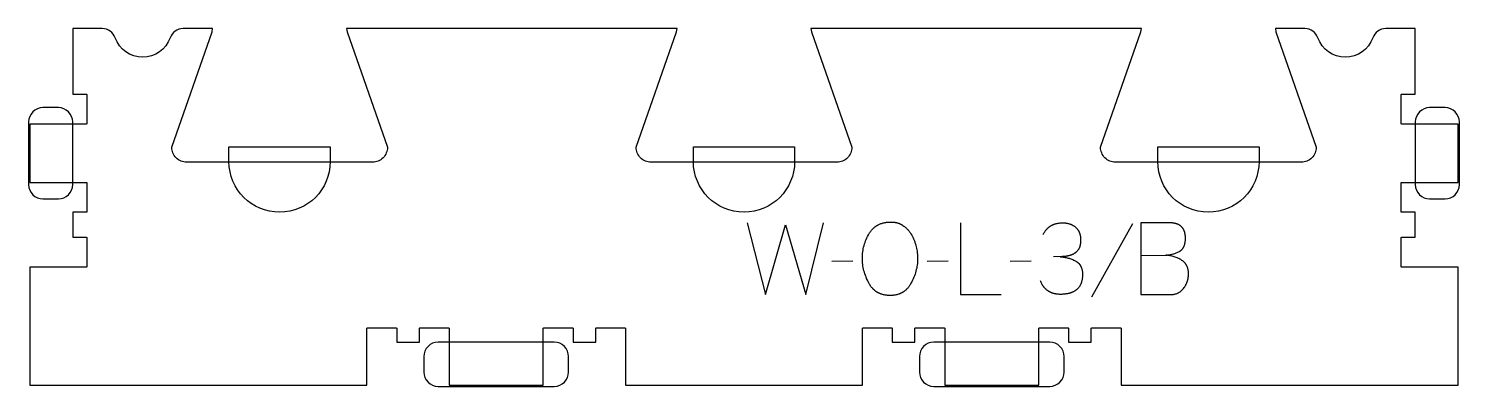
# Model space of a CAD drawing. Extents: x -300 to 300, y -69 to 81.
import ezdxf

# ---------------------------------------------------------------- set-up
doc = ezdxf.new("R2010")
doc.units = 0
for name, color, linetype in [('1_ANYTOOL_1MMDEEP_LABELS_S', 2, 'CONTINUOUS'), ('4_ANYTOOL_CUTTHROUGH_OUTSI', 5, 'CONTINUOUS'), ('5_ANYTOOL_HALF_MILL_9MM_IN', 3, 'CONTINUOUS')]:
    doc.layers.add(name, color=color, linetype=linetype)

msp = doc.modelspace()

# ---------------------------------------------------------------- linework, layer by layer
at = {"layer": '1_ANYTOOL_1MMDEEP_LABELS_S'}
for p, q in [((163.07, -0.47), (145.89, -31.24)), ((45.64, -16.11), (36.86, -16.2)), ((85.67, -16.11), (76.89, -16.2)), ((120.56, -16.11), (111.77, -16.2))]:
    msp.add_line(p, q, dxfattribs=at)
for points in [[(1.29, 0), (9, -30), (17.44, -0.9), (25.93, -30), (33.43, 0)], [(90.81, 0), (90.81, -30), (107.91, -30)], [(125.53, -4.93), (125.69, -4.63), (125.85, -4.33), (126.02, -4.05), (126.2, -3.77), (126.38, -3.51), (126.57, -3.25), (126.77, -3.01), (126.87, -2.89), (126.97, -2.77), (127.08, -2.66), (127.18, -2.55), (127.29, -2.44), (127.4, -2.33), (127.51, -2.22), (127.62, -2.12), (127.73, -2.02), (127.84, -1.93), (127.96, -1.83), (128.08, -1.74), (128.2, -1.65), (128.32, -1.56), (128.44, -1.47), (128.57, -1.39), (128.69, -1.31), (128.82, -1.23), (128.95, -1.16), (129.08, -1.08), (129.21, -1.01), (129.34, -0.94), (129.48, -0.88), (129.61, -0.81), (129.75, -0.75), (129.89, -0.69), (130.03, -0.64), (130.18, -0.58), (130.32, -0.53), (130.47, -0.48), (130.61, -0.43), (130.76, -0.39), (131.07, -0.31), (131.37, -0.24), (131.69, -0.17), (132.01, -0.12), (132.34, -0.08), (132.67, -0.04), (133.01, -0.02), (133.36, 0), (133.71, 0), (133.92, 0), (134.13, -0.01), (134.34, -0.02), (134.54, -0.03), (134.74, -0.05), (134.94, -0.07), (135.13, -0.09), (135.33, -0.12), (135.52, -0.15), (135.7, -0.18), (135.89, -0.22), (136.07, -0.27), (136.25, -0.31), (136.43, -0.36), (136.61, -0.41), (136.78, -0.47), (136.95, -0.53), (137.12, -0.6), (137.28, -0.66), (137.44, -0.74), (137.6, -0.81), (137.76, -0.89), (137.92, -0.97), (138.07, -1.06), (138.22, -1.15), (138.37, -1.24), (138.51, -1.34), (138.65, -1.44), (138.79, -1.55), (138.93, -1.66), (139.07, -1.77), (139.2, -1.89), (139.33, -2.01), (139.46, -2.13), (139.58, -2.25), (139.7, -2.38), (139.82, -2.51), (139.93, -2.65), (140.03, -2.79), (140.13, -2.93), (140.23, -3.07), (140.33, -3.22), (140.41, -3.37), (140.5, -3.52), (140.58, -3.68), (140.66, -3.84), (140.73, -4), (140.8, -4.17), (140.86, -4.34), (140.92, -4.51), (140.97, -4.68), (141.02, -4.86), (141.07, -5.04), (141.11, -5.23), (141.15, -5.42), (141.18, -5.61), (141.21, -5.8), (141.24, -6), (141.26, -6.2), (141.28, -6.4), (141.29, -6.61), (141.3, -6.82), (141.3, -7.03), (141.3, -7.59), (141.28, -7.92), (141.26, -8.24), (141.23, -8.55), (141.19, -8.85), (141.16, -9), (141.14, -9.15), (141.11, -9.29), (141.08, -9.43), (141.05, -9.56), (141.01, -9.7), (140.97, -9.83), (140.93, -9.96), (140.89, -10.08), (140.85, -10.21), (140.8, -10.33), (140.75, -10.45), (140.7, -10.56), (140.65, -10.67), (140.59, -10.78), (140.54, -10.89), (140.48, -11), (140.41, -11.1), (140.35, -11.2), (140.28, -11.3), (140.21, -11.39), (140.14, -11.49), (140, -11.66), (139.84, -11.84), (139.69, -12), (139.53, -12.16), (139.45, -12.24), (139.37, -12.31), (139.28, -12.39), (139.2, -12.46), (139.11, -12.53), (139.02, -12.6), (138.94, -12.66), (138.85, -12.73), (138.76, -12.79), (138.66, -12.85), (138.57, -12.91), (138.48, -12.97), (138.38, -13.03), (138.29, -13.08), (138.19, -13.14), (138.09, -13.19), (137.99, -13.24), (137.89, -13.29), (137.79, -13.33), (137.69, -13.38), (137.59, -13.42), (137.48, -13.46), (137.27, -13.54), (137.06, -13.62), (136.84, -13.68), (136.62, -13.75), (136.4, -13.81), (136.17, -13.86), (135.94, -13.91), (135.71, -13.96), (135.48, -14), (135.25, -14.04), (135.01, -14.08), (134.77, -14.1), (134.53, -14.13), (134.29, -14.15), (134.04, -14.17), (133.79, -14.18), (133.54, -14.19), (129.86, -14.23)], [(166.5, 0), (166.5, -30), (176.19, -30), (178.71, -30.09), (178.94, -30.09), (179.17, -30.09), (179.39, -30.08), (179.61, -30.07), (179.83, -30.06), (180.04, -30.03), (180.25, -30.01), (180.46, -29.97), (180.66, -29.93), (180.86, -29.89), (181.06, -29.84), (181.25, -29.78), (181.44, -29.72), (181.63, -29.66), (181.81, -29.58), (181.99, -29.51), (182.17, -29.42), (182.35, -29.34), (182.52, -29.24), (182.69, -29.14), (182.85, -29.04), (183.01, -28.93), (183.17, -28.81), (183.33, -28.69), (183.48, -28.56), (183.63, -28.43), (183.77, -28.29), (183.92, -28.15), (184.06, -28), (184.19, -27.84), (184.33, -27.68), (184.46, -27.51), (184.71, -27.17), (184.83, -27), (184.95, -26.82), (185.06, -26.64), (185.17, -26.47), (185.28, -26.29), (185.38, -26.11), (185.47, -25.93), (185.56, -25.75), (185.65, -25.56), (185.74, -25.38), (185.82, -25.19), (185.89, -25.01), (185.96, -24.82), (186.03, -24.63), (186.1, -24.44), (186.16, -24.25), (186.21, -24.06), (186.26, -23.87), (186.31, -23.67), (186.35, -23.48), (186.39, -23.28), (186.43, -23.09), (186.46, -22.89), (186.48, -22.69), (186.51, -22.49), (186.52, -22.29), (186.54, -22.09), (186.55, -21.88), (186.56, -21.68), (186.56, -21.47), (186.55, -21.22), (186.55, -20.97), (186.53, -20.73), (186.51, -20.49), (186.49, -20.26), (186.45, -20.03), (186.42, -19.8), (186.38, -19.58), (186.33, -19.36), (186.27, -19.15), (186.21, -18.95), (186.15, -18.74), (186.08, -18.55), (186, -18.35), (185.92, -18.16), (185.83, -17.98), (185.78, -17.89), (185.73, -17.8), (185.69, -17.71), (185.64, -17.62), (185.58, -17.54), (185.53, -17.45), (185.47, -17.37), (185.42, -17.29), (185.36, -17.2), (185.3, -17.12), (185.24, -17.05), (185.18, -16.97), (185.12, -16.89), (185.05, -16.81), (184.99, -16.74), (184.92, -16.67), (184.85, -16.59), (184.78, -16.52), (184.71, -16.45), (184.63, -16.38), (184.56, -16.32), (184.48, -16.25), (184.4, -16.18), (184.33, -16.12), (184.16, -15.99), (184, -15.87), (183.82, -15.75), (183.64, -15.64), (183.28, -15.42), (182.9, -15.22), (182.52, -15.02), (182.14, -14.84), (181.75, -14.66), (181.35, -14.5), (180.95, -14.35), (180.54, -14.22), (180.12, -14.09), (179.7, -13.98), (179.27, -13.88), (178.84, -13.79), (178.4, -13.71), (177.95, -13.64), (177.5, -13.59), (177.04, -13.54)], [(166.5, -13.67), (177.04, -13.54), (177.44, -13.51), (177.84, -13.47), (178.22, -13.42), (178.6, -13.37), (178.98, -13.3), (179.35, -13.23), (179.72, -13.14), (180.08, -13.05), (180.43, -12.95), (180.78, -12.84), (181.12, -12.72), (181.45, -12.59), (181.79, -12.46), (182.11, -12.31), (182.43, -12.16), (182.74, -12), (182.82, -11.96), (182.9, -11.91), (182.97, -11.87), (183.05, -11.82), (183.12, -11.77), (183.19, -11.72), (183.27, -11.67), (183.34, -11.61), (183.4, -11.56), (183.47, -11.5), (183.54, -11.45), (183.6, -11.39), (183.67, -11.33), (183.73, -11.27), (183.79, -11.2), (183.85, -11.14), (183.91, -11.07), (183.97, -11.01), (184.02, -10.94), (184.08, -10.87), (184.13, -10.8), (184.18, -10.73), (184.23, -10.65), (184.28, -10.58), (184.33, -10.5), (184.38, -10.43), (184.43, -10.35), (184.47, -10.27), (184.52, -10.19), (184.56, -10.1), (184.6, -10.02), (184.64, -9.93), (184.68, -9.85), (184.72, -9.76), (184.79, -9.58), (184.85, -9.39), (184.92, -9.2), (184.97, -9), (185.02, -8.8), (185.07, -8.59), (185.11, -8.38), (185.15, -8.16), (185.18, -7.93), (185.21, -7.7), (185.23, -7.47), (185.25, -7.23), (185.26, -6.98), (185.27, -6.73), (185.27, -6.47), (185.26, -6.07), (185.26, -5.88), (185.25, -5.69), (185.23, -5.5), (185.21, -5.31), (185.19, -5.13), (185.17, -4.95), (185.14, -4.78), (185.11, -4.61), (185.07, -4.44), (185.04, -4.27), (185, -4.11), (184.95, -3.95), (184.9, -3.79), (184.85, -3.64), (184.8, -3.49), (184.74, -3.34), (184.68, -3.2), (184.62, -3.06), (184.55, -2.92), (184.48, -2.79), (184.41, -2.66), (184.33, -2.53), (184.25, -2.4), (184.17, -2.28), (184.08, -2.16), (183.99, -2.05), (183.9, -1.94), (183.8, -1.83), (183.7, -1.72), (183.6, -1.62), (183.49, -1.52), (183.38, -1.42), (183.27, -1.33), (183.16, -1.24), (183.04, -1.15), (182.91, -1.07), (182.79, -0.99), (182.66, -0.91), (182.53, -0.84), (182.39, -0.76), (182.25, -0.7), (182.11, -0.63), (181.97, -0.57), (181.82, -0.51), (181.67, -0.46), (181.51, -0.4), (181.35, -0.36), (181.19, -0.31), (181.03, -0.27), (180.86, -0.23), (180.69, -0.19), (180.51, -0.16), (180.33, -0.13), (180.15, -0.1), (179.97, -0.08), (179.78, -0.06), (179.59, -0.04), (179.4, -0.03), (179, -0.01), (178.59, 0), (166.5, 0)], [(132.64, -14.23), (133.08, -14.26), (133.51, -14.29), (133.94, -14.34), (134.37, -14.4), (134.78, -14.47), (135.2, -14.56), (135.61, -14.65), (136.02, -14.75), (136.42, -14.87), (136.82, -15), (137.21, -15.13), (137.6, -15.28), (137.99, -15.44), (138.37, -15.61), (138.74, -15.79), (139.11, -15.99), (139.3, -16.08), (139.47, -16.19), (139.56, -16.24), (139.64, -16.3), (139.73, -16.35), (139.81, -16.41), (139.89, -16.47), (139.97, -16.53), (140.04, -16.59), (140.12, -16.65), (140.19, -16.72), (140.27, -16.78), (140.34, -16.85), (140.41, -16.91), (140.48, -16.98), (140.54, -17.05), (140.61, -17.12), (140.67, -17.19), (140.74, -17.27), (140.8, -17.34), (140.86, -17.42), (140.92, -17.49), (140.97, -17.57), (141.03, -17.65), (141.08, -17.73), (141.14, -17.81), (141.19, -17.89), (141.24, -17.98), (141.29, -18.06), (141.33, -18.15), (141.38, -18.24), (141.42, -18.33), (141.46, -18.42), (141.51, -18.51), (141.55, -18.6), (141.58, -18.69), (141.66, -18.89), (141.72, -19.08), (141.78, -19.28), (141.84, -19.49), (141.89, -19.7), (141.93, -19.91), (141.97, -20.13), (142, -20.36), (142.03, -20.59), (142.05, -20.82), (142.06, -21.06), (142.07, -21.31), (142.07, -21.56), (142.07, -21.84), (142.06, -22.11), (142.05, -22.38), (142.03, -22.64), (142.01, -22.9), (141.98, -23.16), (141.95, -23.4), (141.92, -23.65), (141.87, -23.89), (141.83, -24.12), (141.78, -24.35), (141.72, -24.58), (141.66, -24.8), (141.6, -25.01), (141.53, -25.22), (141.45, -25.42), (141.37, -25.62), (141.28, -25.82), (141.2, -26.01), (141.1, -26.19), (141, -26.37), (140.9, -26.55), (140.79, -26.72), (140.67, -26.88), (140.55, -27.05), (140.43, -27.2), (140.3, -27.35), (140.24, -27.42), (140.17, -27.5), (140.1, -27.57), (140.03, -27.64), (139.96, -27.71), (139.89, -27.77), (139.81, -27.84), (139.74, -27.9), (139.59, -28.03), (139.43, -28.15), (139.27, -28.27), (139.1, -28.38), (138.94, -28.49), (138.76, -28.6), (138.59, -28.7), (138.41, -28.8), (138.23, -28.89), (138.05, -28.98), (137.86, -29.07), (137.66, -29.15), (137.47, -29.23), (137.27, -29.3), (137.07, -29.38), (136.86, -29.44), (136.65, -29.51), (136.44, -29.57), (136.22, -29.62), (136, -29.67), (135.78, -29.72), (135.55, -29.77), (135.32, -29.81), (135.08, -29.84), (134.84, -29.88), (134.36, -29.93), (133.86, -29.97), (133.34, -29.99), (132.81, -30), (132.43, -29.99), (132.06, -29.98), (131.69, -29.95), (131.33, -29.91), (130.98, -29.86), (130.81, -29.83), (130.64, -29.8), (130.47, -29.76), (130.3, -29.73), (130.14, -29.69), (129.98, -29.64), (129.81, -29.6), (129.65, -29.55), (129.5, -29.5), (129.34, -29.44), (129.19, -29.39), (129.04, -29.33), (128.89, -29.26), (128.74, -29.2), (128.59, -29.13), (128.45, -29.06), (128.31, -28.99), (128.17, -28.91), (128.03, -28.83), (127.89, -28.75), (127.76, -28.66), (127.63, -28.58), (127.5, -28.48), (127.37, -28.39), (127.24, -28.3), (127.12, -28.2), (127, -28.09), (126.88, -27.99), (126.76, -27.88), (126.64, -27.77), (126.53, -27.66), (126.41, -27.55), (126.3, -27.43), (126.19, -27.31), (126.09, -27.18), (125.98, -27.06), (125.88, -26.93), (125.78, -26.79), (125.68, -26.66), (125.58, -26.52), (125.48, -26.38), (125.39, -26.24), (125.3, -26.09), (125.21, -25.94), (125.03, -25.64), (124.87, -25.32), (124.71, -24.99), (124.56, -24.65), (124.41, -24.3)]]:
    msp.add_lwpolyline(points, dxfattribs=at)
msp.add_lwpolyline([(61.71, 0.34), (62.09, 0.34), (62.45, 0.32), (62.81, 0.29), (62.98, 0.27), (63.16, 0.25), (63.33, 0.22), (63.5, 0.2), (63.67, 0.17), (63.84, 0.13), (64, 0.1), (64.17, 0.06), (64.33, 0.01), (64.49, -0.03), (64.65, -0.08), (64.8, -0.13), (64.96, -0.19), (65.11, -0.24), (65.26, -0.3), (65.41, -0.37), (65.56, -0.43), (65.71, -0.5), (65.85, -0.57), (66, -0.65), (66.14, -0.73), (66.28, -0.81), (66.41, -0.89), (66.55, -0.98), (66.68, -1.06), (67.07, -1.34), (67.33, -1.53), (67.57, -1.73), (67.82, -1.94), (68.05, -2.15), (68.28, -2.36), (68.5, -2.59), (68.72, -2.82), (68.93, -3.05), (69.14, -3.3), (69.34, -3.55), (69.53, -3.8), (69.72, -4.06), (69.9, -4.33), (70.07, -4.6), (70.41, -5.17), (70.57, -5.46), (70.73, -5.75), (70.88, -6.05), (71.02, -6.35), (71.16, -6.66), (71.3, -6.96), (71.42, -7.27), (71.54, -7.59), (71.66, -7.91), (71.76, -8.23), (71.87, -8.56), (71.96, -8.89), (72.05, -9.22), (72.14, -9.56), (72.36, -10.58), (72.5, -11.26), (72.61, -11.93), (72.7, -12.59), (72.77, -13.24), (72.82, -13.89), (72.85, -14.54), (72.86, -15.17), (72.85, -15.81), (72.81, -16.45), (72.76, -17.08), (72.68, -17.72), (72.59, -18.36), (72.47, -19), (72.32, -19.63), (72.16, -20.27), (71.98, -20.91), (71.77, -21.55), (71.54, -22.18), (71.29, -22.82), (71.02, -23.46), (70.72, -24.1), (70.41, -24.73), (70.07, -25.37), (69.9, -25.69), (69.72, -25.99), (69.53, -26.28), (69.34, -26.57), (69.14, -26.84), (68.93, -27.1), (68.72, -27.36), (68.5, -27.6), (68.39, -27.72), (68.27, -27.84), (68.16, -27.95), (68.04, -28.06), (67.93, -28.17), (67.81, -28.28), (67.68, -28.38), (67.56, -28.48), (67.44, -28.58), (67.31, -28.67), (67.19, -28.77), (67.06, -28.86), (66.93, -28.95), (66.79, -29.03), (66.66, -29.12), (66.53, -29.2), (66.39, -29.27), (66.25, -29.35), (66.11, -29.42), (65.97, -29.5), (65.83, -29.56), (65.68, -29.63), (65.53, -29.69), (65.39, -29.75), (65.24, -29.81), (65.09, -29.87), (64.93, -29.92), (64.78, -29.97), (64.47, -30.07), (64.15, -30.15), (63.82, -30.23), (63.49, -30.29), (63.15, -30.35), (62.81, -30.39), (62.46, -30.43), (62.1, -30.45), (61.74, -30.47), (61.37, -30.47), (60.99, -30.47), (60.61, -30.45), (60.24, -30.43), (59.88, -30.39), (59.53, -30.34), (59.18, -30.29), (58.83, -30.22), (58.5, -30.15), (58.17, -30.06), (57.84, -29.97), (57.69, -29.91), (57.53, -29.86), (57.37, -29.8), (57.22, -29.74), (57.07, -29.68), (56.92, -29.62), (56.77, -29.55), (56.62, -29.48), (56.47, -29.41), (56.33, -29.33), (56.19, -29.25), (56.05, -29.18), (55.91, -29.09), (55.77, -29.01), (55.63, -28.92), (55.5, -28.83), (55.37, -28.74), (55.24, -28.64), (55.11, -28.55), (54.98, -28.45), (54.85, -28.34), (54.73, -28.24), (54.61, -28.13), (54.49, -28.02), (54.37, -27.91), (54.25, -27.79), (54.13, -27.67), (54.02, -27.55), (53.91, -27.43), (53.8, -27.31), (53.58, -27.05), (53.37, -26.78), (53.16, -26.5), (52.97, -26.21), (52.78, -25.91), (52.59, -25.6), (52.41, -25.29), (52.08, -24.64), (51.77, -23.99), (51.48, -23.34), (51.21, -22.69), (50.97, -22.04), (50.74, -21.39), (50.54, -20.74), (50.36, -20.09), (50.2, -19.44), (50.06, -18.79), (49.94, -18.14), (49.84, -17.48), (49.77, -16.83), (49.71, -16.18), (49.68, -15.52), (49.67, -14.87), (49.68, -14.18), (49.72, -13.49), (49.77, -12.81), (49.85, -12.13), (49.95, -11.46), (50.08, -10.8), (50.22, -10.14), (50.39, -9.49), (50.58, -8.85), (50.79, -8.21), (51.03, -7.58), (51.29, -6.95), (51.57, -6.33), (51.87, -5.71), (52.2, -5.1), (52.54, -4.5), (52.73, -4.2), (52.92, -3.91), (53.12, -3.63), (53.32, -3.36), (53.54, -3.1), (53.75, -2.85), (53.98, -2.61), (54.21, -2.38), (54.33, -2.27), (54.45, -2.16), (54.57, -2.05), (54.69, -1.95), (54.82, -1.84), (54.94, -1.74), (55.07, -1.64), (55.2, -1.55), (55.33, -1.46), (55.46, -1.36), (55.6, -1.28), (55.73, -1.19), (55.87, -1.11), (56.01, -1.02), (56.15, -0.94), (56.29, -0.87), (56.44, -0.79), (56.58, -0.72), (56.88, -0.58), (57.18, -0.46), (57.49, -0.34), (57.81, -0.23), (58.13, -0.13), (58.46, -0.04), (58.79, 0.04), (59.14, 0.11), (59.49, 0.17), (59.84, 0.22), (60.2, 0.27), (60.57, 0.3), (60.95, 0.32), (61.33, 0.34)], close=True, dxfattribs=at)
at = {"layer": '4_ANYTOOL_CUTTHROUGH_OUTSI'}
msp.add_lwpolyline([(45.25, 31.68, -0.414214), (39, 25.43), (-39, 25.43, -0.414214), (-45.25, 31.68), (-45.24, 31.76), (-28.34, 80.04), (-28.11, 81.43), (-166.79, 81.43), (-166.56, 80.03), (-149.66, 31.76), (-149.65, 31.68, -0.414214), (-155.9, 25.43), (-233.9, 25.43, -0.414214), (-240.15, 31.68), (-240.14, 31.76), (-223.24, 80.04), (-223.01, 81.43), (-235.4, 81.43, 0.317837), (-240.83, 77.59, -0.707107), (-263.92, 77.59, 0.317837), (-269.35, 81.43), (-281.75, 81.43), (-281.75, 53.93), (-276, 53.93, -0.414214), (-275.75, 53.68), (-275.75, 41.68, -0.414214), (-276, 41.43), (-299.75, 41.43), (-299.75, 16.93), (-276, 16.93, -0.414214), (-275.75, 16.68), (-275.75, 4.68, -0.414214), (-276, 4.43), (-281.75, 4.43), (-281.75, -6.07), (-276, -6.07, -0.414214), (-275.75, -6.32), (-275.75, -18.32, -0.414214), (-276, -18.57), (-299.75, -18.57), (-299.75, -68.07), (-158.25, -68.07), (-158.25, -44.32, -0.414214), (-158, -44.07), (-146, -44.07, -0.414214), (-145.75, -44.32), (-145.75, -50.07), (-136.25, -50.07), (-136.25, -44.32, -0.414214), (-136, -44.07), (-124, -44.07, -0.414214), (-123.75, -44.32), (-123.75, -68.07), (-84.25, -68.07), (-84.25, -44.32, -0.414214), (-84, -44.07), (-72, -44.07, -0.414214), (-71.75, -44.32), (-71.75, -50.07), (-62.25, -50.07), (-62.25, -44.32, -0.414214), (-62, -44.07), (-50, -44.07, -0.414214), (-49.75, -44.32), (-49.75, -68.07), (49.75, -68.07), (49.75, -44.32, -0.414214), (50, -44.07), (62, -44.07, -0.414214), (62.25, -44.32), (62.25, -50.07), (71.75, -50.07), (71.75, -44.32, -0.414214), (72, -44.07), (84, -44.07, -0.414214), (84.25, -44.32), (84.25, -68.07), (123.75, -68.07), (123.75, -44.32, -0.414214), (124, -44.07), (136, -44.07, -0.414214), (136.25, -44.32), (136.25, -50.07), (145.75, -50.07), (145.75, -44.32, -0.414214), (146, -44.07), (158, -44.07, -0.414214), (158.25, -44.32), (158.25, -68.07), (299.75, -68.07), (299.75, -18.57), (276, -18.57, -0.414214), (275.75, -18.32), (275.75, -6.32, -0.414214), (276, -6.07), (281.75, -6.07), (281.75, 4.43), (276, 4.43, -0.414214), (275.75, 4.68), (275.75, 16.68, -0.414214), (276, 16.93), (299.75, 16.93), (299.75, 41.43), (276, 41.43, -0.414214), (275.75, 41.68), (275.75, 53.68, -0.414214), (276, 53.93), (281.75, 53.93), (281.75, 81.43), (269.35, 81.43, 0.317837), (263.92, 77.59, -0.707107), (240.83, 77.59, 0.317837), (235.4, 81.43), (223.01, 81.43), (223.24, 80.03), (240.14, 31.76), (240.15, 31.68, -0.414214), (233.9, 25.43), (155.9, 25.43, -0.414214), (149.65, 31.68), (149.66, 31.76), (166.56, 80.04), (166.79, 81.43), (28.11, 81.43), (28.34, 80.03), (45.24, 31.76)], format="xyb", close=True, dxfattribs=at)
at = {"layer": '5_ANYTOOL_HALF_MILL_9MM_IN'}
for points in [[(-294.25, 48.3, 0.414214), (-300.25, 42.3), (-300.25, 16.05, 0.414214), (-294.25, 10.05), (-287.75, 10.05, 0.414214), (-281.75, 16.05), (-281.75, 42.3, 0.414214), (-287.75, 48.3)], [(287.75, 48.3, 0.414214), (281.75, 42.3), (281.75, 16.05, 0.414214), (287.75, 10.05), (294.25, 10.05, 0.414214), (300.25, 16.05), (300.25, 42.3, 0.414214), (294.25, 48.3)], [(-173.65, 25.68, -1), (-216.15, 25.68), (-216.15, 31.93), (-173.65, 31.93)], [(21.25, 25.68, -1), (-21.25, 25.68), (-21.25, 31.93), (21.25, 31.93)], [(216.15, 25.68, -1), (173.65, 25.68), (173.65, 31.93), (216.15, 31.93)], [(-128.38, -50.07, 0.414214), (-134.38, -56.07), (-134.38, -62.57, 0.414214), (-128.38, -68.57), (-79.63, -68.57, 0.414214), (-73.63, -62.57), (-73.63, -56.07, 0.414214), (-79.63, -50.07)], [(79.62, -50.07, 0.414214), (73.62, -56.07), (73.62, -62.57, 0.414214), (79.62, -68.57), (128.37, -68.57, 0.414214), (134.37, -62.57), (134.37, -56.07, 0.414214), (128.37, -50.07)]]:
    msp.add_lwpolyline(points, format="xyb", close=True, dxfattribs=at)

doc.saveas('drawing.dxf')
